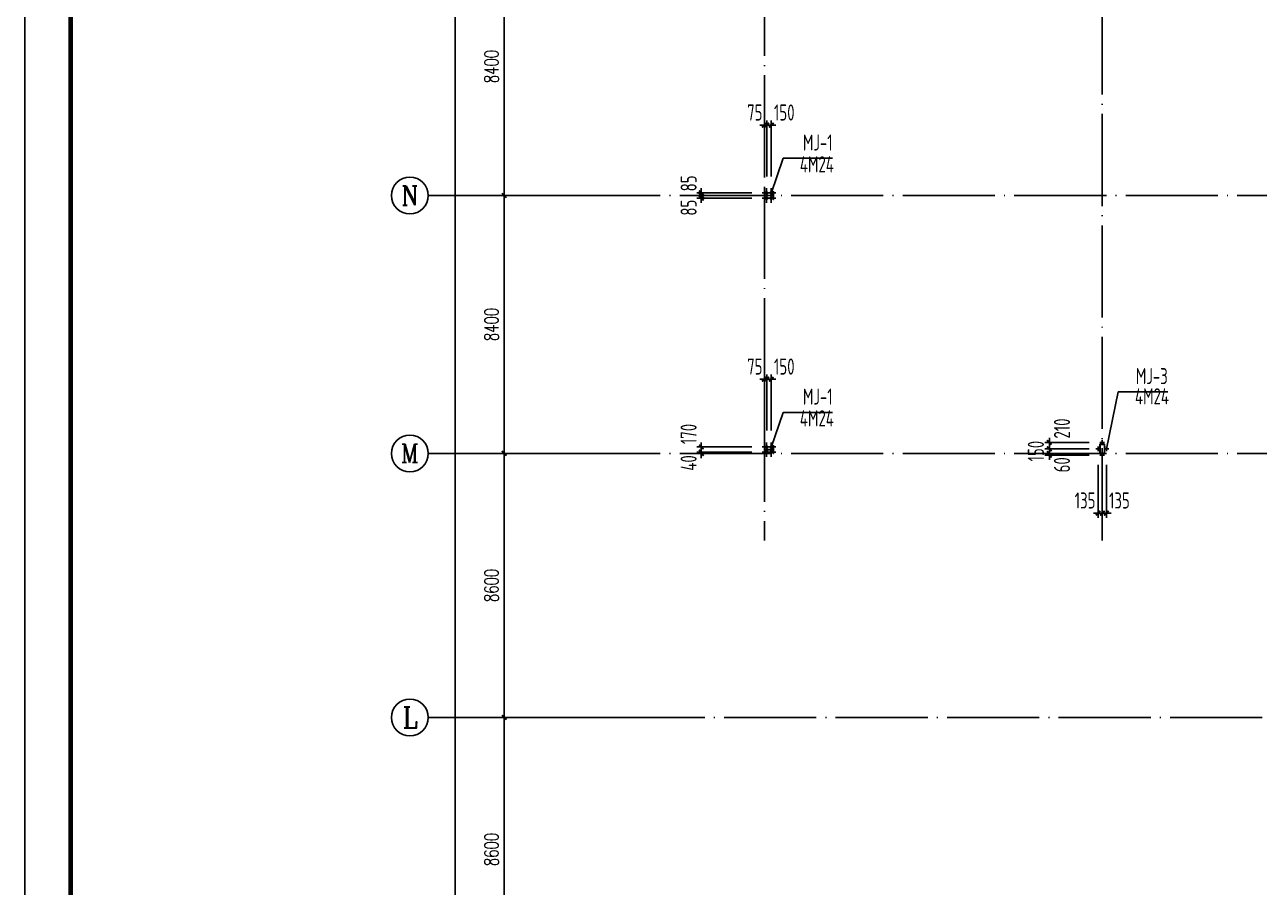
# Model space of a CAD drawing. Extents: x 899043 to 2598688, y -137197 to 211789.
# Drawn here: x 1236077 to 1276270, y 110619 to 138716 of the extents above; entities that cross this region are included whole.
import ezdxf
from ezdxf.enums import TextEntityAlignment as Align

# ---------------------------------------------------------------- set-up
doc = ezdxf.new("R2010")
doc.units = 0
doc.header["$LTSCALE"] = 1500
doc.header["$MEASUREMENT"] = 0
doc.linetypes.add('DASHED', pattern=[0.75, 0.5, -0.25])
doc.linetypes.add('DOTE', pattern=[2.42, 2, -0.2, 0.02, -0.2])
for name, color, linetype in [('00-tk', 151, 'Continuous'), ('AXIS', 3, 'Continuous'), ('AXIS_TEXT', 7, 'Continuous'), ('BOLT', 252, 'Continuous'), ('Boltx', 252, 'DASHED'), ('COLUMN', 2, 'Continuous'), ('DIM', 3, 'Continuous'), ('M_Prof', 2, 'Continuous'), ('TEXT', 7, 'Continuous')]:
    doc.layers.add(name, color=color, linetype=linetype)
doc.layers.add('钢板标注', color=9, linetype='Continuous', lineweight=18)
doc.styles.add('_TCH_AXIS', font='COMPLEX', dxfattribs={"bigfont": 'GBCBIG'})
doc.styles.add('_TCH_DIM_T3', font='SIMPLEX', dxfattribs={"width": 0.705882, "bigfont": 'GBCBIG'})
doc.styles.add('COMPLEX', font='COMPLEX')
doc.styles.add('TSSD_Dimension', font='Tssdeng.shx', dxfattribs={"width": 0.7, "bigfont": 'hztxt.shx'})
doc.styles.add('TSSD_Label', font='Tssdeng.shx', dxfattribs={"width": 0.7, "bigfont": 'hztxt.shx'})
doc.dimstyles.new('_TCH_ARCH&&150', dxfattribs={"dimtxt": 446.25, "dimasz": 150, "dimexe": 375, "dimexo": 450, "dimgap": 189.375, "dimtad": 1, "dimdec": 0, "dimzin": 0, "dimdsep": 46, "dimtxsty": '_TCH_DIM_T3', "dimblk": 'ARCHTICK', "dimcen": 0.09, "dimclrt": 7, "dimazin": 2, "dimtfac": 1, "dimtdec": 0, "dimtix": 1, "dimtmove": 2, "dimatfit": 3, "dimfxl": 0, "dimtolj": 1, "dimtzin": 0, "dimarcsym": 0})
doc.dimstyles.new('TSSD_150_150', dxfattribs={"dimtxt": 525, "dimasz": 150, "dimexe": 150, "dimexo": 375, "dimgap": 150, "dimtad": 1, "dimdec": 0, "dimzin": 0, "dimdsep": 46, "dimtxsty": 'TSSD_Dimension', "dimblk": 'ARCHTICK', "dimblk1": 'ARCHTICK', "dimblk2": 'ARCHTICK', "dimcen": 0, "dimdle": 150, "dimclrt": 7, "dimadec": 0, "dimazin": 0, "dimtfac": 1, "dimtdec": 0, "dimtix": 1, "dimtmove": 2, "dimatfit": 3, "dimfxl": 0, "dimtolj": 1, "dimtzin": 0, "dimarcsym": 0})

# ---------------------------------------------------------------- blocks, each defined once
blk = doc.blocks.new('A$C16496DF1')
at = {"layer": '00-tk'}
blk.add_line((176850, 1500), (3750, 1500), dxfattribs=at)
at = {"layer": '00-tk', "linetype": 'Continuous'}
blk.add_line((178350, 0), (0, 0), dxfattribs=at)
at = {"layer": '00-tk', "const_width": 150}
blk.add_lwpolyline([(3750, 124650), (176850, 124650), (176850, 1500), (3750, 1500)], close=True, dxfattribs=at)
blk = doc.blocks.new('_ArchTick')
at = {"color": 0, "linetype": 'ByBlock', "const_width": 0.4}
blk.add_lwpolyline([(-0.5, -0.5), (0.5, 0.5)], dxfattribs=at)
blk = doc.blocks.new('*D239')
at = {"layer": 'AXIS', "color": 0, "lineweight": -2}
for p, q in [((1137909, -86077), (1132984, -86077)), ((1133359, -94677), (1133359, -86077)), ((1137909, -94677), (1132984, -94677))]:
    blk.add_line(p, q, dxfattribs=at)
at = {"layer": 'Defpoints', "color": 0}
for p in [(1133359, -86077), (1138359, -86077), (1138359, -94677)]:
    blk.add_point(p, dxfattribs=at)
at = {"layer": 'AXIS', "color": 0, "lineweight": -2, "xscale": 150, "yscale": 150, "zscale": 150}
for p, rotation in [((1133359, -86077), 90), ((1133359, -94677), 270)]:
    blk.add_blockref('_ArchTick', p, dxfattribs=dict(at, rotation=rotation))
at = {"layer": 'AXIS', "color": 7, "insert": (1132946, -90377), "char_height": 446.2, "attachment_point": 5, "rotation": 90, "style": '_TCH_DIM_T3'}
blk.add_mtext('\\A1;8600', dxfattribs=at)
blk = doc.blocks.new('*D240')
at = {"layer": 'AXIS', "color": 0, "lineweight": -2}
for p, q in [((1137909, -77477), (1132984, -77477)), ((1133359, -86077), (1133359, -77477)), ((1137909, -86077), (1132984, -86077))]:
    blk.add_line(p, q, dxfattribs=at)
at = {"layer": 'Defpoints', "color": 0}
for p in [(1133359, -77477), (1138359, -77477), (1138359, -86077)]:
    blk.add_point(p, dxfattribs=at)
at = {"layer": 'AXIS', "color": 0, "lineweight": -2, "xscale": 150, "yscale": 150, "zscale": 150}
for p, rotation in [((1133359, -77477), 90), ((1133359, -86077), 270)]:
    blk.add_blockref('_ArchTick', p, dxfattribs=dict(at, rotation=rotation))
at = {"layer": 'AXIS', "color": 7, "insert": (1132946, -81777), "char_height": 446.2, "attachment_point": 5, "rotation": 90, "style": '_TCH_DIM_T3'}
blk.add_mtext('\\A1;8600', dxfattribs=at)
blk = doc.blocks.new('*D241')
at = {"layer": 'AXIS', "color": 0, "lineweight": -2}
for p, q in [((1137909, -69077), (1132984, -69077)), ((1133359, -77477), (1133359, -69077)), ((1137909, -77477), (1132984, -77477))]:
    blk.add_line(p, q, dxfattribs=at)
at = {"layer": 'Defpoints', "color": 0}
for p in [(1133359, -69077), (1138359, -69077), (1138359, -77477)]:
    blk.add_point(p, dxfattribs=at)
at = {"layer": 'AXIS', "color": 0, "lineweight": -2, "xscale": 150, "yscale": 150, "zscale": 150}
for p, rotation in [((1133359, -69077), 90), ((1133359, -77477), 270)]:
    blk.add_blockref('_ArchTick', p, dxfattribs=dict(at, rotation=rotation))
at = {"layer": 'AXIS', "color": 7, "insert": (1132946, -73277), "char_height": 446.2, "attachment_point": 5, "rotation": 90, "style": '_TCH_DIM_T3'}
blk.add_mtext('\\A1;8400', dxfattribs=at)
blk = doc.blocks.new('*D204')
at = {"layer": 'AXIS', "color": 0, "lineweight": -2}
for p, q in [((1137909, -60677), (1132984, -60677)), ((1133359, -69077), (1133359, -60677)), ((1137909, -69077), (1132984, -69077))]:
    blk.add_line(p, q, dxfattribs=at)
at = {"layer": 'Defpoints', "color": 0}
for p in [(1133359, -60677), (1138359, -60677), (1138359, -69077)]:
    blk.add_point(p, dxfattribs=at)
at = {"layer": 'AXIS', "color": 0, "lineweight": -2, "xscale": 150, "yscale": 150, "zscale": 150}
for p, rotation in [((1133359, -60677), 90), ((1133359, -69077), 270)]:
    blk.add_blockref('_ArchTick', p, dxfattribs=dict(at, rotation=rotation))
at = {"layer": 'AXIS', "color": 7, "insert": (1132946, -64877), "char_height": 446.2, "attachment_point": 5, "rotation": 90, "style": '_TCH_DIM_T3'}
blk.add_mtext('\\A1;8400', dxfattribs=at)
blk = doc.blocks.new('*D207')
at = {"layer": 'AXIS', "color": 0, "lineweight": -2}
for p, q in [((1137909, -43877), (1131384, -43877)), ((1131759, -163277), (1131759, -43877)), ((1137909, -163277), (1131384, -163277))]:
    blk.add_line(p, q, dxfattribs=at)
at = {"layer": 'Defpoints', "color": 0}
for p in [(1131759, -43877), (1138359, -43877), (1138359, -163277)]:
    blk.add_point(p, dxfattribs=at)
at = {"layer": 'AXIS', "color": 0, "lineweight": -2, "xscale": 150, "yscale": 150, "zscale": 150}
for p, rotation in [((1131759, -43877), 90), ((1131759, -163277), 270)]:
    blk.add_blockref('_ArchTick', p, dxfattribs=dict(at, rotation=rotation))
at = {"layer": 'AXIS', "color": 7, "insert": (1131346, -103577), "char_height": 446.2, "attachment_point": 5, "rotation": 90, "style": '_TCH_DIM_T3'}
blk.add_mtext('\\A1;119400', dxfattribs=at)
blk = doc.blocks.new('_AXISO')
blk.add_circle((0, 0), 0.5)
at = {"layer": 'AXIS_TEXT', "style": 'COMPLEX', "width": 1.041667}
blk.add_attdef('A', text='', height=0.56, dxfattribs=at).set_placement((-0.25, -0.28), (0.25, -0.28), align=Align.FIT)
blk = doc.blocks.new('A$C0BB32EA6')
at = {"layer": 'COLUMN'}
for points in [[(11075, -33300), (11075, -33600), (10925, -33600), (10925, -33300)], [(11070, -33305), (11070, -33595), (10930, -33595), (10930, -33305)]]:
    blk.add_lwpolyline(points, close=True, dxfattribs=at)
at = {"layer": 'M_Prof'}
for points in [[(300, -25325), (300, -25075), (290, -25075), (290, -25196), (10, -25196), (10, -25075), (0, -25075), (0, -25325), (10, -25325), (10, -25204), (290, -25204), (290, -25325)], [(300, -33600), (300, -33350), (290, -33350), (290, -33471), (10, -33471), (10, -33350), (0, -33350), (0, -33600), (10, -33600), (10, -33479), (290, -33479), (290, -33600)]]:
    blk.add_lwpolyline(points, close=True, dxfattribs=at)
blk = doc.blocks.new('A$C2EA612DB')
at = {"layer": 'M_Prof'}
blk.add_blockref('A$C0BB32EA6', (-54000, 110765), dxfattribs=at)
blk = doc.blocks.new('*D1059')
at = {"layer": 'Defpoints', "color": 0}
for p in [(1260232, 127167), (1260157, 125121), (1260232, 125121)]:
    blk.add_point(p, dxfattribs=at)
at = {"layer": 'DIM', "color": 0, "lineweight": -2}
for p, q in [((1260157, 127167), (1260007, 127167)), ((1260157, 125496), (1260157, 127317)), ((1260157, 127167), (1260232, 127167)), ((1260232, 125496), (1260232, 127317)), ((1260232, 127167), (1260382, 127167))]:
    blk.add_line(p, q, dxfattribs=at)
at = {"layer": 'DIM', "color": 0, "lineweight": -2, "xscale": 150, "yscale": 150, "zscale": 150}
blk.add_blockref('_ArchTick', (1260157, 127167), dxfattribs=at)
at = {"layer": 'DIM', "color": 0, "lineweight": -2, "xscale": 150, "yscale": 150, "zscale": 150, "rotation": 180}
blk.add_blockref('_ArchTick', (1260232, 127167), dxfattribs=at)
at = {"layer": 'DIM', "color": 7, "insert": (1259846, 127580), "char_height": 525, "attachment_point": 5, "style": 'TSSD_Dimension'}
blk.add_mtext('\\A1;75', dxfattribs=at)
blk = doc.blocks.new('*D1060')
at = {"layer": 'Defpoints', "color": 0}
for p in [(1260382, 127167), (1260232, 125121), (1260382, 125121)]:
    blk.add_point(p, dxfattribs=at)
at = {"layer": 'DIM', "color": 0, "lineweight": -2}
for p, q in [((1260232, 127167), (1260082, 127167)), ((1260232, 125496), (1260232, 127317)), ((1260232, 127167), (1260382, 127167)), ((1260382, 125496), (1260382, 127317)), ((1260382, 127167), (1260532, 127167))]:
    blk.add_line(p, q, dxfattribs=at)
at = {"layer": 'DIM', "color": 0, "lineweight": -2, "xscale": 150, "yscale": 150, "zscale": 150}
blk.add_blockref('_ArchTick', (1260232, 127167), dxfattribs=at)
at = {"layer": 'DIM', "color": 0, "lineweight": -2, "xscale": 150, "yscale": 150, "zscale": 150, "rotation": 180}
blk.add_blockref('_ArchTick', (1260382, 127167), dxfattribs=at)
at = {"layer": 'DIM', "color": 7, "insert": (1260805, 127580), "char_height": 525, "attachment_point": 5, "style": 'TSSD_Dimension'}
blk.add_mtext('\\A1;150', dxfattribs=at)
blk = doc.blocks.new('*D1061')
at = {"layer": 'Defpoints', "color": 0}
for p in [(1258104, 124791), (1260122, 124961), (1260122, 124791)]:
    blk.add_point(p, dxfattribs=at)
at = {"layer": 'DIM', "color": 0, "lineweight": -2}
for p, q in [((1258104, 124961), (1258104, 125111)), ((1259747, 124961), (1257954, 124961)), ((1259747, 124791), (1257954, 124791)), ((1258104, 124961), (1258104, 124791)), ((1258104, 124791), (1258104, 124641))]:
    blk.add_line(p, q, dxfattribs=at)
at = {"layer": 'DIM', "color": 0, "lineweight": -2, "xscale": 150, "yscale": 150, "zscale": 150}
for p, rotation in [((1258104, 124961), 270), ((1258104, 124791), 90)]:
    blk.add_blockref('_ArchTick', p, dxfattribs=dict(at, rotation=rotation))
at = {"layer": 'DIM', "color": 7, "insert": (1257691, 125384), "char_height": 525, "attachment_point": 5, "rotation": 90, "style": 'TSSD_Dimension'}
blk.add_mtext('\\A1;170', dxfattribs=at)
blk = doc.blocks.new('*D1062')
at = {"layer": 'Defpoints', "color": 0}
for p in [(1258104, 124751), (1260122, 124791), (1260122, 124751)]:
    blk.add_point(p, dxfattribs=at)
at = {"layer": 'DIM', "color": 0, "lineweight": -2}
for p, q in [((1259747, 124791), (1257954, 124791)), ((1259747, 124751), (1257954, 124751)), ((1258104, 124791), (1258104, 124941)), ((1258104, 124791), (1258104, 124751)), ((1258104, 124751), (1258104, 124601))]:
    blk.add_line(p, q, dxfattribs=at)
at = {"layer": 'DIM', "color": 0, "lineweight": -2, "xscale": 150, "yscale": 150, "zscale": 150}
for p, rotation in [((1258104, 124791), 270), ((1258104, 124751), 90)]:
    blk.add_blockref('_ArchTick', p, dxfattribs=dict(at, rotation=rotation))
at = {"layer": 'DIM', "color": 7, "insert": (1257691, 124440), "char_height": 525, "attachment_point": 5, "rotation": 90, "style": 'TSSD_Dimension'}
blk.add_mtext('\\A1;40', dxfattribs=at)
blk = doc.blocks.new('*D1011')
at = {"layer": 'Defpoints', "color": 0}
for p in [(1269434, 124751), (1271111, 124751), (1271111, 124691)]:
    blk.add_point(p, dxfattribs=at)
at = {"layer": 'DIM', "color": 0, "lineweight": -2}
for p, q in [((1270736, 124751), (1269284, 124751)), ((1270736, 124691), (1269284, 124691)), ((1269434, 124751), (1269434, 124901)), ((1269434, 124691), (1269434, 124751)), ((1269434, 124691), (1269434, 124541))]:
    blk.add_line(p, q, dxfattribs=at)
at = {"layer": 'DIM', "color": 0, "lineweight": -2, "xscale": 150, "yscale": 150, "zscale": 150}
for p, rotation in [((1269434, 124751), 270), ((1269434, 124691), 90)]:
    blk.add_blockref('_ArchTick', p, dxfattribs=dict(at, rotation=rotation))
at = {"layer": 'DIM', "color": 7, "insert": (1269846, 124380), "char_height": 525, "attachment_point": 5, "rotation": 90, "style": 'TSSD_Dimension'}
blk.add_mtext('\\A1;60', dxfattribs=at)
blk = doc.blocks.new('*D1012')
at = {"layer": 'Defpoints', "color": 0}
for p in [(1269434, 124901), (1271111, 124901), (1271111, 124751)]:
    blk.add_point(p, dxfattribs=at)
at = {"layer": 'DIM', "color": 0, "lineweight": -2}
for p, q in [((1269434, 124901), (1269434, 125051)), ((1270736, 124901), (1269284, 124901)), ((1270736, 124751), (1269284, 124751)), ((1269434, 124751), (1269434, 124901)), ((1269434, 124751), (1269434, 124601))]:
    blk.add_line(p, q, dxfattribs=at)
at = {"layer": 'DIM', "color": 0, "lineweight": -2, "xscale": 150, "yscale": 150, "zscale": 150}
for p, rotation in [((1269434, 124901), 270), ((1269434, 124751), 90)]:
    blk.add_blockref('_ArchTick', p, dxfattribs=dict(at, rotation=rotation))
at = {"layer": 'DIM', "color": 7, "insert": (1268996, 124826), "char_height": 525, "attachment_point": 5, "rotation": 90, "style": 'TSSD_Dimension'}
blk.add_mtext('\\A1;150', dxfattribs=at)
blk = doc.blocks.new('*D1013')
at = {"layer": 'Defpoints', "color": 0}
for p in [(1269434, 125111), (1271111, 125111), (1271111, 124901)]:
    blk.add_point(p, dxfattribs=at)
at = {"layer": 'DIM', "color": 0, "lineweight": -2}
for p, q in [((1270736, 125111), (1269284, 125111)), ((1269434, 125111), (1269434, 125261)), ((1269434, 124901), (1269434, 125111)), ((1270736, 124901), (1269284, 124901)), ((1269434, 124901), (1269434, 124751))]:
    blk.add_line(p, q, dxfattribs=at)
at = {"layer": 'DIM', "color": 0, "lineweight": -2, "xscale": 150, "yscale": 150, "zscale": 150}
for p, rotation in [((1269434, 125111), 270), ((1269434, 124901), 90)]:
    blk.add_blockref('_ArchTick', p, dxfattribs=dict(at, rotation=rotation))
at = {"layer": 'DIM', "color": 7, "insert": (1269846, 125562), "char_height": 525, "attachment_point": 5, "rotation": 90, "style": 'TSSD_Dimension'}
blk.add_mtext('\\A1;210', dxfattribs=at)
blk = doc.blocks.new('*D1014')
at = {"layer": 'Defpoints', "color": 0}
for p in [(1271022, 124751), (1271157, 124751), (1271157, 122806)]:
    blk.add_point(p, dxfattribs=at)
at = {"layer": 'DIM', "color": 0, "lineweight": -2}
for p, q in [((1271022, 124376), (1271022, 122656)), ((1271157, 124376), (1271157, 122656)), ((1271022, 122806), (1270872, 122806)), ((1271022, 122806), (1271157, 122806)), ((1271157, 122806), (1271307, 122806))]:
    blk.add_line(p, q, dxfattribs=at)
at = {"layer": 'DIM', "color": 0, "lineweight": -2, "xscale": 150, "yscale": 150, "zscale": 150}
blk.add_blockref('_ArchTick', (1271022, 122806), dxfattribs=at)
at = {"layer": 'DIM', "color": 0, "lineweight": -2, "xscale": 150, "yscale": 150, "zscale": 150, "rotation": 180}
blk.add_blockref('_ArchTick', (1271157, 122806), dxfattribs=at)
at = {"layer": 'DIM', "color": 7, "insert": (1270598, 123219), "char_height": 525, "attachment_point": 5, "style": 'TSSD_Dimension'}
blk.add_mtext('\\A1;135', dxfattribs=at)
blk = doc.blocks.new('*D1015')
at = {"layer": 'Defpoints', "color": 0}
for p in [(1271157, 124751), (1271292, 124751), (1271292, 122806)]:
    blk.add_point(p, dxfattribs=at)
at = {"layer": 'DIM', "color": 0, "lineweight": -2}
for p, q in [((1271157, 124376), (1271157, 122656)), ((1271292, 124376), (1271292, 122656)), ((1271157, 122806), (1271007, 122806)), ((1271157, 122806), (1271292, 122806)), ((1271292, 122806), (1271442, 122806))]:
    blk.add_line(p, q, dxfattribs=at)
at = {"layer": 'DIM', "color": 0, "lineweight": -2, "xscale": 150, "yscale": 150, "zscale": 150}
blk.add_blockref('_ArchTick', (1271157, 122806), dxfattribs=at)
at = {"layer": 'DIM', "color": 0, "lineweight": -2, "xscale": 150, "yscale": 150, "zscale": 150, "rotation": 180}
blk.add_blockref('_ArchTick', (1271292, 122806), dxfattribs=at)
at = {"layer": 'DIM', "color": 7, "insert": (1271715, 123219), "char_height": 525, "attachment_point": 5, "style": 'TSSD_Dimension'}
blk.add_mtext('\\A1;135', dxfattribs=at)
blk = doc.blocks.new('*D1016')
at = {"layer": 'Defpoints', "color": 0}
for p in [(1258104, 133066), (1260122, 133151), (1260122, 133066)]:
    blk.add_point(p, dxfattribs=at)
at = {"layer": 'DIM', "color": 0, "lineweight": -2}
for p, q in [((1259747, 133151), (1257954, 133151)), ((1259747, 133066), (1257954, 133066)), ((1258104, 133151), (1258104, 133301)), ((1258104, 133151), (1258104, 133066)), ((1258104, 133066), (1258104, 132916))]:
    blk.add_line(p, q, dxfattribs=at)
at = {"layer": 'DIM', "color": 0, "lineweight": -2, "xscale": 150, "yscale": 150, "zscale": 150}
for p, rotation in [((1258104, 133151), 270), ((1258104, 133066), 90)]:
    blk.add_blockref('_ArchTick', p, dxfattribs=dict(at, rotation=rotation))
at = {"layer": 'DIM', "color": 7, "insert": (1257691, 132755), "char_height": 525, "attachment_point": 5, "rotation": 90, "style": 'TSSD_Dimension'}
blk.add_mtext('\\A1;85', dxfattribs=at)
blk = doc.blocks.new('*D1017')
at = {"layer": 'Defpoints', "color": 0}
for p in [(1260232, 135442), (1260157, 133396), (1260232, 133396)]:
    blk.add_point(p, dxfattribs=at)
at = {"layer": 'DIM', "color": 0, "lineweight": -2}
for p, q in [((1260157, 133771), (1260157, 135592)), ((1260232, 133771), (1260232, 135592)), ((1260157, 135442), (1260007, 135442)), ((1260157, 135442), (1260232, 135442)), ((1260232, 135442), (1260382, 135442))]:
    blk.add_line(p, q, dxfattribs=at)
at = {"layer": 'DIM', "color": 0, "lineweight": -2, "xscale": 150, "yscale": 150, "zscale": 150}
blk.add_blockref('_ArchTick', (1260157, 135442), dxfattribs=at)
at = {"layer": 'DIM', "color": 0, "lineweight": -2, "xscale": 150, "yscale": 150, "zscale": 150, "rotation": 180}
blk.add_blockref('_ArchTick', (1260232, 135442), dxfattribs=at)
at = {"layer": 'DIM', "color": 7, "insert": (1259846, 135855), "char_height": 525, "attachment_point": 5, "style": 'TSSD_Dimension'}
blk.add_mtext('\\A1;75', dxfattribs=at)
blk = doc.blocks.new('*D1018')
at = {"layer": 'Defpoints', "color": 0}
for p in [(1260382, 135442), (1260232, 133396), (1260382, 133396)]:
    blk.add_point(p, dxfattribs=at)
at = {"layer": 'DIM', "color": 0, "lineweight": -2}
for p, q in [((1260232, 133771), (1260232, 135592)), ((1260382, 133771), (1260382, 135592)), ((1260232, 135442), (1260082, 135442)), ((1260232, 135442), (1260382, 135442)), ((1260382, 135442), (1260532, 135442))]:
    blk.add_line(p, q, dxfattribs=at)
at = {"layer": 'DIM', "color": 0, "lineweight": -2, "xscale": 150, "yscale": 150, "zscale": 150}
blk.add_blockref('_ArchTick', (1260232, 135442), dxfattribs=at)
at = {"layer": 'DIM', "color": 0, "lineweight": -2, "xscale": 150, "yscale": 150, "zscale": 150, "rotation": 180}
blk.add_blockref('_ArchTick', (1260382, 135442), dxfattribs=at)
at = {"layer": 'DIM', "color": 7, "insert": (1260805, 135855), "char_height": 525, "attachment_point": 5, "style": 'TSSD_Dimension'}
blk.add_mtext('\\A1;150', dxfattribs=at)
blk = doc.blocks.new('*D1019')
at = {"layer": 'Defpoints', "color": 0}
for p in [(1258104, 133151), (1260122, 133236), (1260122, 133151)]:
    blk.add_point(p, dxfattribs=at)
at = {"layer": 'DIM', "color": 0, "lineweight": -2}
for p, q in [((1259747, 133236), (1257954, 133236)), ((1259747, 133151), (1257954, 133151)), ((1258104, 133236), (1258104, 133386)), ((1258104, 133236), (1258104, 133151)), ((1258104, 133151), (1258104, 133001))]:
    blk.add_line(p, q, dxfattribs=at)
at = {"layer": 'DIM', "color": 0, "lineweight": -2, "xscale": 150, "yscale": 150, "zscale": 150}
for p, rotation in [((1258104, 133236), 270), ((1258104, 133151), 90)]:
    blk.add_blockref('_ArchTick', p, dxfattribs=dict(at, rotation=rotation))
at = {"layer": 'DIM', "color": 7, "insert": (1257691, 133546), "char_height": 525, "attachment_point": 5, "rotation": 90, "style": 'TSSD_Dimension'}
blk.add_mtext('\\A1;85', dxfattribs=at)
blk = doc.blocks.new('A$C5AF141BB')
at = {"layer": 'AXIS', "color": 253, "linetype": 'DOTE'}
for p, q in [((-22000, 123526.9), (-22000, 82968.2)), ((-11000, 82968.2), (-11000, 123526.9)), ((36323.2, 94200), (-26941.1, 94200)), ((36323.2, 85800), (-26941.1, 85800)), ((-26941.1, 77200), (36323.2, 77200))]:
    blk.add_line(p, q, dxfattribs=at)
at = {"layer": 'AXIS'}
for p, q in [((-26941.1, 94200), (-32941.1, 94200)), ((-26941.1, 85800), (-32941.1, 85800)), ((-26941.1, 77200), (-32941.1, 77200))]:
    blk.add_line(p, q, dxfattribs=at)
ref = blk.add_blockref('_AXISO', (-33541.1, 94200), dxfattribs=dict(at, xscale=1200, yscale=1200, zscale=1200))
ref.add_attrib('A', 'N', dxfattribs={"layer": 'AXIS_TEXT', "height": 622.9, "style": '_TCH_AXIS'}).set_placement((-33822.9, 93888.6), (-33259.3, 93888.6), align=Align.FIT)
ref = blk.add_blockref('_AXISO', (-33541.1, 85800), dxfattribs=dict(at, xscale=1200, yscale=1200, zscale=1200))
ref.add_attrib('A', 'M', dxfattribs={"layer": 'AXIS_TEXT', "height": 594, "style": '_TCH_AXIS'}).set_placement((-33838.1, 85503), (-33244.1, 85503), align=Align.FIT)
ref = blk.add_blockref('_AXISO', (-33541.1, 77200), dxfattribs=dict(at, xscale=1200, yscale=1200, zscale=1200))
ref.add_attrib('A', 'L', dxfattribs={"layer": 'AXIS_TEXT', "height": 683.5, "style": '_TCH_AXIS'}).set_placement((-33785.2, 76858.2), (-33297, 76858.2), align=Align.FIT)
for p1, p2, distance, picture, middle in [((-25470.5, 0), (-25470.5, 119400), 6600, '*D207', (-32483, 59700)), ((-25470.5, 94200), (-25470.5, 102600), 5000, '*D204', (-30883, 98400)), ((-25470.5, 85800), (-25470.5, 94200), 5000, '*D241', (-30883, 90000)), ((-25470.5, 77200), (-25470.5, 85800), 5000, '*D240', (-30883, 81500)), ((-25470.5, 68600), (-25470.5, 77200), 5000, '*D239', (-30883, 72900))]:
    dim = blk.add_aligned_dim(p1=p1, p2=p2, distance=distance, dimstyle='_TCH_ARCH&&150', dxfattribs=at)
    dim.commit()
    dim.dimension.update_dxf_attribs({"geometry": picture, "text_midpoint": middle, "insert": (-1163829.4, 163277.5)})

msp = doc.modelspace()

# ---------------------------------------------------------------- linework, layer by layer
at = {"layer": 'BOLT'}
for p, q in [((1271231.5, 125110.6), (1271081.5, 125110.6)), ((1271156.5, 125035.6), (1271156.5, 125185.6)), ((1271096.5, 124900.6), (1270946.5, 124900.6)), ((1271021.5, 124825.6), (1271021.5, 124975.6)), ((1271231.5, 124690.6), (1271081.5, 124690.6)), ((1271156.5, 124615.6), (1271156.5, 124765.6)), ((1271366.5, 124900.6), (1271216.5, 124900.6)), ((1271291.5, 124825.6), (1271291.5, 124975.6))]:
    msp.add_line(p, q, dxfattribs=at)
at = {"layer": 'BOLT', "const_width": 30}
for points in [[(1271156.5, 125125.6, 1), (1271156.5, 125095.6, 1)], [(1271021.5, 124915.6, 1), (1271021.5, 124885.6, 1)], [(1271156.5, 124705.6, 1), (1271156.5, 124675.6, 1)], [(1271291.5, 124915.6, 1), (1271291.5, 124885.6, 1)]]:
    msp.add_lwpolyline(points, format="xyb", close=True, dxfattribs=at)
at = {"layer": 'Boltx'}
for p, q in [((1260381.5, 133235.6), (1260081.5, 133235.6)), ((1260381.5, 133065.6), (1260081.5, 133065.6)), ((1260231.5, 133085.6), (1260231.5, 133385.6)), ((1260531.5, 133235.6), (1260231.5, 133235.6)), ((1260231.5, 132915.6), (1260231.5, 133215.6)), ((1260531.5, 133065.6), (1260231.5, 133065.6)), ((1260381.5, 133085.6), (1260381.5, 133385.6)), ((1260381.5, 132915.6), (1260381.5, 133215.6)), ((1260231.5, 124810.6), (1260231.5, 125110.6)), ((1260381.5, 124810.6), (1260381.5, 125110.6)), ((1260381.5, 124960.6), (1260081.5, 124960.6)), ((1260381.5, 124790.6), (1260081.5, 124790.6)), ((1260531.5, 124960.6), (1260231.5, 124960.6)), ((1260231.5, 124640.6), (1260231.5, 124940.6)), ((1260531.5, 124790.6), (1260231.5, 124790.6)), ((1260381.5, 124640.6), (1260381.5, 124940.6))]:
    msp.add_line(p, q, dxfattribs=at)
for points in [[(1260231.5, 133265.6, 60, 60, 1), (1260231.5, 133205.6, 60, 60, 1)], [(1260231.5, 133095.6, 60, 60, 1), (1260231.5, 133035.6, 60, 60, 1)], [(1260381.5, 133265.6, 60, 60, 1), (1260381.5, 133205.6, 60, 60, 1)], [(1260381.5, 133095.6, 60, 60, 1), (1260381.5, 133035.6, 60, 60, 1)], [(1260231.5, 124990.6, 60, 60, 1), (1260231.5, 124930.6, 60, 60, 1)], [(1260381.5, 124990.6, 60, 60, 1), (1260381.5, 124930.6, 60, 60, 1)], [(1260231.5, 124820.6, 60, 60, 1), (1260231.5, 124760.6, 60, 60, 1)], [(1260381.5, 124820.6, 60, 60, 1), (1260381.5, 124760.6, 60, 60, 1)]]:
    msp.add_lwpolyline(points, format="xyseb", close=True, dxfattribs=at)
at = {"layer": 'TEXT'}
for p, q in [((1260764.1, 134363.5), (1260381.5, 133215.6)), ((1260764.1, 134363.5), (1262379.3, 134363.5)), ((1271674.1, 126756.3), (1271291.5, 124900.6)), ((1271674.1, 126756.3), (1273289.3, 126756.3)), ((1260764.1, 126088.5), (1260381.5, 124940.6)), ((1260764.1, 126088.5), (1262379.3, 126088.5))]:
    msp.add_line(p, q, dxfattribs=at)

# ---------------------------------------------------------------- block references
at = {"layer": 'AXIS'}
for name, p in [('A$C5AF141BB', (1282156.5, 38950.6)), ('A$C2EA612DB', (1314156.5, 47585.6))]:
    msp.add_blockref(name, p, dxfattribs=at)
at = {"layer": '钢板标注', "color": 2, "linetype": 'ByBlock', "rotation": 270}
msp.add_blockref('A$C16496DF1', (1236076.8, 182335.4), dxfattribs=at)

# ---------------------------------------------------------------- texts
at = {"layer": 'TEXT', "style": 'TSSD_Label', "width": 0.7}
for s, p in [('MJ-1', (1262379.3, 134457.3)), ('4M24', (1262420.2, 133747.3)), ('MJ-1', (1262379.3, 126182.3)), ('4M24', (1262420.2, 125472.3))]:
    msp.add_text(s, height=525, dxfattribs=at).set_placement(p, align=Align.BOTTOM_RIGHT)
for s, p in [('MJ-3', (1273289.3, 126850)), ('4M24', (1273330.2, 126191.7))]:
    msp.add_text(s, height=525, rotation=0, dxfattribs=at).set_placement(p, align=Align.BOTTOM_RIGHT)

# ---------------------------------------------------------------- dimensions: what is measured, and where the dimension line sits
at = {"layer": 'DIM'}
for base, p1, p2, angle, picture, middle in [((1260231.5, 135442.4), (1260156.5, 133395.5), (1260231.5, 133395.5), 180, '*D1017', (1259846.2, 135854.9)), ((1260381.5, 135442.4), (1260231.5, 133395.5), (1260381.5, 133395.5), 180, '*D1018', (1260804.9, 135854.9)), ((1258103.8, 133150.6), (1260122.5, 133235.6), (1260122.5, 133150.6), 270, '*D1019', (1257691.3, 133545.9)), ((1258103.8, 133065.6), (1260122.5, 133150.6), (1260122.5, 133065.6), 270, '*D1016', (1257691.3, 132755.3)), ((1260231.5, 127167.4), (1260156.5, 125120.5), (1260231.5, 125120.5), 180, '*D1059', (1259846.2, 127579.9)), ((1260381.5, 127167.4), (1260231.5, 125120.5), (1260381.5, 125120.5), 180, '*D1060', (1260804.9, 127579.9)), ((1258103.8, 124790.6), (1260122.5, 124960.6), (1260122.5, 124790.6), 270, '*D1061', (1257691.3, 125384)), ((1269433.8, 125110.6), (1271110.8, 124900.6), (1271110.8, 125110.6), 90.00001, '*D1013', (1269846.3, 125562.3)), ((1269433.8, 124900.6), (1271110.8, 124750.6), (1271110.8, 124900.6), 90.00001, '*D1012', (1268996.3, 124825.6)), ((1258103.8, 124750.6), (1260122.5, 124790.6), (1260122.5, 124750.6), 270, '*D1062', (1257691.3, 124440.3)), ((1269433.8, 124750.6), (1271110.8, 124690.6), (1271110.8, 124750.6), 90.00001, '*D1011', (1269846.3, 124380.3))]:
    dim = msp.add_linear_dim(base=base, p1=p1, p2=p2, angle=angle, dimstyle='TSSD_150_150', dxfattribs=at)
    dim.commit()
    dim.dimension.update_dxf_attribs({"geometry": picture, "text_midpoint": middle, "dimtype": 160})
for base, p1, p2, picture, middle in [((1271156.5, 122806.2), (1271021.5, 124750.6), (1271156.5, 124750.6), '*D1014', (1270598.2, 123218.7)), ((1271291.5, 122806.2), (1271156.5, 124750.6), (1271291.5, 124750.6), '*D1015', (1271714.9, 123218.7))]:
    dim = msp.add_linear_dim(base=base, p1=p1, p2=p2, dimstyle='TSSD_150_150', dxfattribs=at)
    dim.commit()
    dim.dimension.update_dxf_attribs({"geometry": picture, "text_midpoint": middle, "dimtype": 160})

doc.saveas('drawing.dxf')
